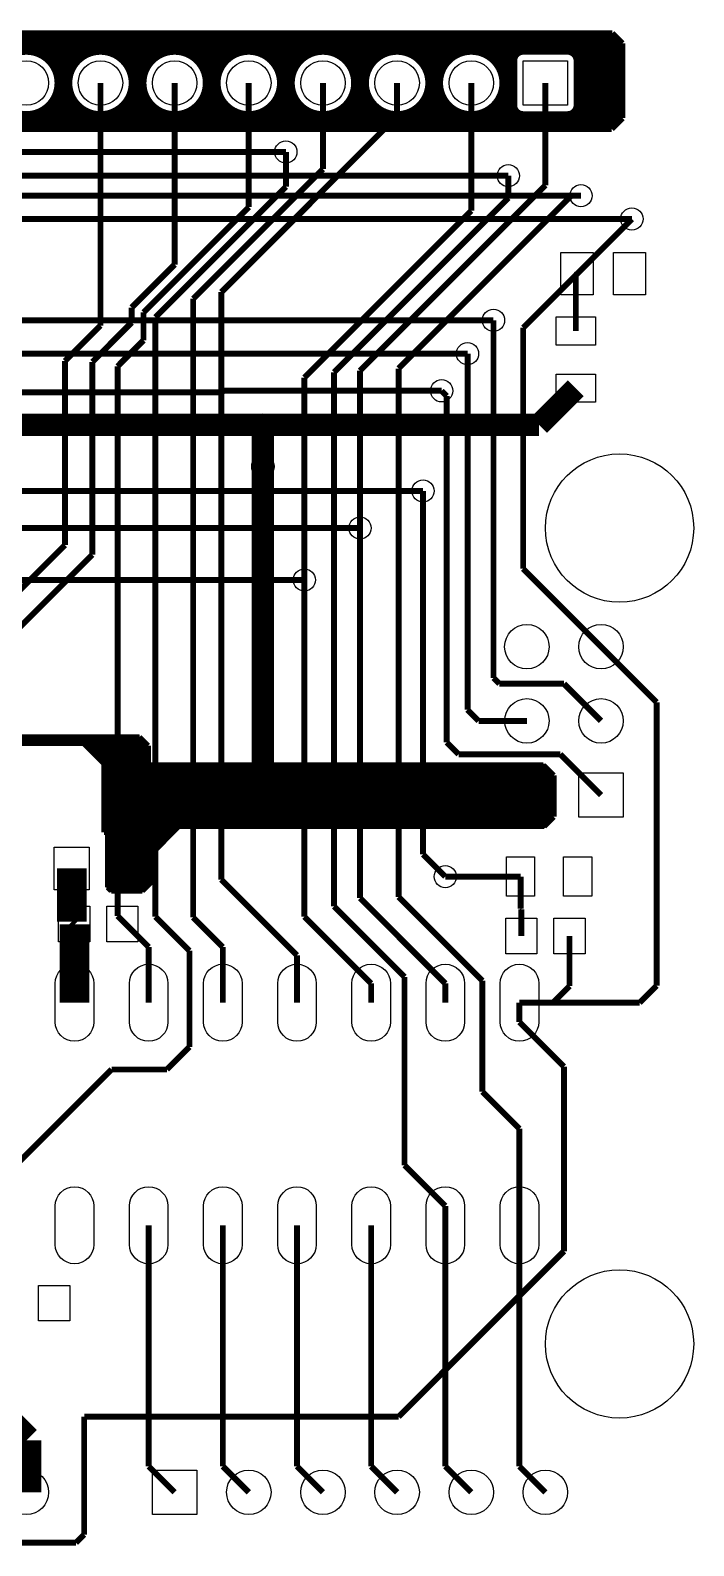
# Model space of a CAD drawing. Extents: x 0.5 to 68.6, y 0 to 53.3.
# Drawn here: x 45.9 to 68.6, y 0.7 to 52.6 of the extents above; entities that cross this region are included whole.
import ezdxf

# ---------------------------------------------------------------- set-up
doc = ezdxf.new("R2010")
doc.units = 0
for name, color, linetype in [('ETCH_BOTTOM', 1, 'CONTINUOUS'), ('ETCH_TOP', 80, 'CONTINUOUS'), ('PAD_BOTTOM', 1, 'CONTINUOUS'), ('PAD_TOP', 80, 'CONTINUOUS')]:
    doc.layers.add(name, color=color, linetype=linetype)

msp = doc.modelspace()

# ---------------------------------------------------------------- linework, layer by layer
at = {"layer": 'ETCH_BOTTOM'}
for points, const_width in [([(48.26, 50.8), (48.26, 42.4942)], 0.2032), ([(50.8, 50.8), (50.8, 44.583604)], 0.2032), ([(53.34, 50.8), (53.34, 46.548802)], 0.2032), ([(55.88, 50.8), (55.88, 47.8536)], 0.2032), ([(58.42, 50.8), (58.42, 49.657)], 0.2032), ([(60.96, 46.426374), (60.96, 50.8)], 0.2032), ([(63.5, 47.2948), (63.5, 50.8)], 0.2032), ([(58.42, 49.657), (52.4002, 43.6372)], 0.2032), ([(54.61, 48.4378), (54.61, 47.244)], 0.2032), ([(55.88, 47.8536), (51.435, 43.4086)], 0.2032), ([(54.61, 47.244), (50.1396, 42.7736)], 0.2032), ([(57.15, 40.9448), (63.5, 47.2948)], 0.2032), ([(62.23, 46.863), (62.23, 47.625)], 0.2032), ([(56.261, 40.894), (62.23, 46.863)], 0.2032), ([(64.389, 46.9392), (58.4708, 41.021)], 0.2032), ([(64.7192, 46.9392), (64.389, 46.9392)], 0.2032), ([(53.34, 46.548802), (49.7332, 42.942002)], 0.2032), ([(55.245, 40.711374), (60.96, 46.426374)], 0.2032), ([(62.738, 42.418), (66.462402, 46.142402)], 0.2032), ([(50.8, 44.583604), (49.3268, 43.110404)], 0.2032), ([(52.4002, 43.6372), (52.4002, 23.5204)], 0.2032), ([(49.3268, 43.110404), (49.3268, 42.5958)], 0.2032), ([(51.435, 43.4086), (51.435, 22.225)], 0.2032), ([(48.26, 42.4942), (47.0408, 41.275)], 0.2032), ([(49.3268, 42.5958), (47.9806, 41.2496)], 0.2032), ([(49.7332, 42.942002), (49.7332, 41.9862)], 0.2032), ([(50.1396, 42.7736), (50.1396, 22.2504)], 0.2032), ([(61.722, 30.4292), (61.722, 42.672)], 0.2032), ([(49.7332, 41.9862), (48.8442, 41.0972)], 0.2032), ([(62.738, 34.163), (62.738, 42.418)], 0.2032), ([(60.833, 41.529), (60.833, 29.337)], 0.2032), ([(47.0408, 41.275), (47.0408, 34.9758)], 0.2032), ([(47.9806, 41.2496), (47.9806, 34.6456)], 0.2032), ([(48.8442, 41.0972), (48.8442, 22.2758)], 0.2032), ([(56.261, 22.59965), (56.261, 40.894)], 0.2032), ([(57.15, 35.56), (57.15, 40.9448)], 0.2032), ([(58.4708, 41.021), (58.4708, 22.92985)], 0.2032), ([(55.245, 33.782), (55.245, 40.711374)], 0.2032), ([(59.944, 40.259), (60.1218, 40.0812)], 0.2032), ([(60.1218, 40.0812), (60.1218, 28.2194)], 0.2032), ([(53.8226, 37.6682), (53.8226, 39.0906)], 0.762), ([(53.8226, 26.4668), (53.8226, 37.6682)], 0.762), ([(59.309, 36.83), (59.309, 24.384)], 0.2032), ([(57.15, 35.56), (57.15, 22.8854)], 0.2032), ([(47.0408, 34.9758), (34.671, 22.606)], 0.2032), ([(47.9806, 34.6456), (37.211, 23.876)], 0.2032), ([(65.405, 31.496), (62.738, 34.163)], 0.2032), ([(55.245, 33.782), (55.245, 22.2504)], 0.2032), ([(65.405, 31.496), (67.31, 29.591)], 0.2032), ([(61.9252, 30.226), (61.722, 30.4292)], 0.2032), ([(64.135, 30.226), (61.9252, 30.226)], 0.2032), ([(65.405, 28.956), (64.135, 30.226)], 0.2032), ([(67.31, 29.591), (67.31, 19.8882)], 0.2032), ([(60.833, 29.337), (61.214, 28.956)], 0.2032), ([(61.214, 28.956), (62.865, 28.956)], 0.2032), ([(60.1218, 28.2194), (60.5282, 27.813)], 0.2032), ([(60.5282, 27.813), (64.008, 27.813)], 0.2032), ([(64.008, 27.813), (65.405, 26.416)], 0.2032), ([(54.2544, 26.035), (53.8226, 26.4668)], 0.762), ([(59.309, 24.384), (60.071, 23.622)], 0.2032), ([(52.4002, 23.5204), (54.991, 20.9296)], 0.2032), ([(57.15, 22.8854), (60.071, 19.9644)], 0.2032), ([(58.4708, 22.92985), (61.341, 20.05965)], 0.2032), ([(48.8442, 22.2758), (49.911, 21.209)], 0.2032), ([(50.1396, 22.2504), (51.308, 21.082)], 0.2032), ([(51.435, 22.225), (52.451, 21.209)], 0.2032), ([(55.245, 22.2504), (57.531, 19.9644)], 0.2032), ([(58.674, 20.18665), (56.261, 22.59965)], 0.2032), ([(49.911, 21.209), (49.911, 19.304)], 0.2032), ([(52.451, 21.209), (52.451, 19.304)], 0.2032), ([(51.308, 21.082), (51.308, 17.7927)], 0.2032), ([(54.991, 20.9296), (54.991, 19.304)], 0.2032), ([(58.674, 13.7414), (58.674, 20.18665)], 0.2032), ([(57.531, 19.9644), (57.531, 19.304)], 0.2032), ([(60.071, 19.9644), (60.071, 19.304)], 0.2032), ([(61.341, 20.05965), (61.341, 16.256)], 0.2032), ([(67.31, 19.8882), (66.7258, 19.304)], 0.2032), ([(62.611, 19.304), (62.611, 18.6436)], 0.2032), ([(66.7258, 19.304), (62.611, 19.304)], 0.2032), ([(62.611, 18.6436), (64.135, 17.1196)], 0.2032), ([(51.308, 17.7927), (50.5333, 17.018)], 0.2032), ([(64.135, 17.1196), (64.135, 10.795)], 0.2032), ([(48.641, 17.018), (44.831, 13.208)], 0.2032), ([(50.5333, 17.018), (48.641, 17.018)], 0.2032), ([(61.341, 16.256), (62.611, 14.986)], 0.2032), ([(62.611, 14.986), (62.611, 11.684)], 0.2032), ([(60.071, 12.3444), (58.674, 13.7414)], 0.2032), ([(60.071, 11.684), (60.071, 12.3444)], 0.2032), ([(64.135, 10.795), (58.4708, 5.1308)], 0.2032), ([(44.958, 5.08), (45.72, 4.318)], 1.016), ([(58.4708, 5.1308), (47.7012, 5.1308)], 0.2032), ([(47.7012, 5.1308), (47.7012, 1.0922)], 0.2032), ([(45.72, 4.318), (45.72, 2.54)], 1.016), ([(47.7012, 1.0922), (47.4218, 0.8128)], 0.2032), ([(47.4218, 0.8128), (33.2232, 0.8128)], 0.2032)]:
    msp.add_lwpolyline(points, dxfattribs=dict(at, const_width=const_width))
at = {"layer": 'ETCH_TOP'}
for points, const_width in [([(18.072354, 52.373276), (65.925446, 52.373276)], 0.199898), ([(18.202402, 52.503324), (65.795398, 52.503324)], 0.199898), ([(65.795398, 52.503324), (66.143124, 52.155598)], 0.199898), ([(17.956276, 52.173378), (66.125344, 52.173378)], 0.199898), ([(17.956276, 51.97348), (66.143124, 51.97348)], 0.199898), ([(62.738, 51.865784), (64.262, 51.865784)], 0.199898), ([(66.143124, 52.155598), (66.143124, 49.596802)], 0.199898), ([(46.153832, 51.773582), (47.826168, 51.773582)], 0.199898), ([(46.453044, 51.573684), (47.526956, 51.573684)], 0.199898), ([(46.618398, 51.373786), (47.361602, 51.373786)], 0.199898), ([(48.693832, 51.773582), (50.366168, 51.773582)], 0.199898), ([(48.993044, 51.573684), (50.066956, 51.573684)], 0.199898), ([(49.158398, 51.373786), (49.901602, 51.373786)], 0.199898), ([(51.233832, 51.773582), (52.906168, 51.773582)], 0.199898), ([(51.533044, 51.573684), (52.606956, 51.573684)], 0.199898), ([(51.698398, 51.373786), (52.441602, 51.373786)], 0.199898), ([(53.773832, 51.773582), (55.446168, 51.773582)], 0.199898), ([(54.073044, 51.573684), (55.146956, 51.573684)], 0.199898), ([(54.238398, 51.373786), (54.981602, 51.373786)], 0.199898), ([(56.313832, 51.773582), (57.986168, 51.773582)], 0.199898), ([(56.613044, 51.573684), (57.686956, 51.573684)], 0.199898), ([(56.778398, 51.373786), (57.521602, 51.373786)], 0.199898), ([(58.853832, 51.773582), (60.526168, 51.773582)], 0.199898), ([(59.153044, 51.573684), (60.226956, 51.573684)], 0.199898), ([(59.318398, 51.373786), (60.061602, 51.373786)], 0.199898), ([(61.393832, 51.773582), (62.519814, 51.773582)], 0.199898), ([(61.693044, 51.573684), (62.434216, 51.573684)], 0.199898), ([(61.858398, 51.373786), (62.434216, 51.373786)], 0.199898), ([(62.434216, 50.038), (62.434216, 51.562)], 0.199898), ([(64.480186, 51.773582), (66.143124, 51.773582)], 0.199898), ([(64.565784, 51.573684), (66.143124, 51.573684)], 0.199898), ([(64.565784, 51.562), (64.565784, 50.038)], 0.199898), ([(64.565784, 51.373786), (66.143124, 51.373786)], 0.199898), ([(46.71822, 51.173888), (47.26178, 51.173888)], 0.199898), ([(46.77156, 50.97399), (47.20844, 50.97399)], 0.199898), ([(46.78553, 50.774092), (47.19447, 50.774092)], 0.199898), ([(49.25822, 51.173888), (49.80178, 51.173888)], 0.199898), ([(49.31156, 50.97399), (49.74844, 50.97399)], 0.199898), ([(49.32553, 50.774092), (49.73447, 50.774092)], 0.199898), ([(51.79822, 51.173888), (52.34178, 51.173888)], 0.199898), ([(51.85156, 50.97399), (52.28844, 50.97399)], 0.199898), ([(51.86553, 50.774092), (52.27447, 50.774092)], 0.199898), ([(54.33822, 51.173888), (54.88178, 51.173888)], 0.199898), ([(54.39156, 50.97399), (54.82844, 50.97399)], 0.199898), ([(54.40553, 50.774092), (54.81447, 50.774092)], 0.199898), ([(56.87822, 51.173888), (57.42178, 51.173888)], 0.199898), ([(56.93156, 50.97399), (57.36844, 50.97399)], 0.199898), ([(56.94553, 50.774092), (57.35447, 50.774092)], 0.199898), ([(59.41822, 51.173888), (59.96178, 51.173888)], 0.199898), ([(59.47156, 50.97399), (59.90844, 50.97399)], 0.199898), ([(59.48553, 50.774092), (59.89447, 50.774092)], 0.199898), ([(61.95822, 51.173888), (62.434216, 51.173888)], 0.199898), ([(62.01156, 50.97399), (62.434216, 50.97399)], 0.199898), ([(62.02553, 50.774092), (62.434216, 50.774092)], 0.199898), ([(64.565784, 51.173888), (66.143124, 51.173888)], 0.199898), ([(64.565784, 50.97399), (66.143124, 50.97399)], 0.199898), ([(64.565784, 50.774092), (66.143124, 50.774092)], 0.199898), ([(46.697138, 50.374296), (47.282862, 50.374296)], 0.199898), ([(46.761654, 50.574194), (47.218346, 50.574194)], 0.199898), ([(49.237138, 50.374296), (49.822862, 50.374296)], 0.199898), ([(49.301654, 50.574194), (49.758346, 50.574194)], 0.199898), ([(51.777138, 50.374296), (52.362862, 50.374296)], 0.199898), ([(51.841654, 50.574194), (52.298346, 50.574194)], 0.199898), ([(54.317138, 50.374296), (54.902862, 50.374296)], 0.199898), ([(54.381654, 50.574194), (54.838346, 50.574194)], 0.199898), ([(56.857138, 50.374296), (57.442862, 50.374296)], 0.199898), ([(56.921654, 50.574194), (57.378346, 50.574194)], 0.199898), ([(59.397138, 50.374296), (59.982862, 50.374296)], 0.199898), ([(59.461654, 50.574194), (59.918346, 50.574194)], 0.199898), ([(61.937138, 50.374296), (62.434216, 50.374296)], 0.199898), ([(62.001654, 50.574194), (62.434216, 50.574194)], 0.199898), ([(64.565784, 50.574194), (66.143124, 50.574194)], 0.199898), ([(64.565784, 50.374296), (66.143124, 50.374296)], 0.199898), ([(46.01083, 49.774602), (47.96917, 49.774602)], 0.199898), ([(46.39437, 49.9745), (47.58563, 49.9745)], 0.199898), ([(46.583092, 50.174398), (47.396908, 50.174398)], 0.199898), ([(48.55083, 49.774602), (50.50917, 49.774602)], 0.199898), ([(48.93437, 49.9745), (50.12563, 49.9745)], 0.199898), ([(49.123092, 50.174398), (49.936908, 50.174398)], 0.199898), ([(51.09083, 49.774602), (53.04917, 49.774602)], 0.199898), ([(51.47437, 49.9745), (52.66563, 49.9745)], 0.199898), ([(51.663092, 50.174398), (52.476908, 50.174398)], 0.199898), ([(53.63083, 49.774602), (55.58917, 49.774602)], 0.199898), ([(54.01437, 49.9745), (55.20563, 49.9745)], 0.199898), ([(54.203092, 50.174398), (55.016908, 50.174398)], 0.199898), ([(56.17083, 49.774602), (58.12917, 49.774602)], 0.199898), ([(56.55437, 49.9745), (57.74563, 49.9745)], 0.199898), ([(56.743092, 50.174398), (57.556908, 50.174398)], 0.199898), ([(58.71083, 49.774602), (60.66917, 49.774602)], 0.199898), ([(59.09437, 49.9745), (60.28563, 49.9745)], 0.199898), ([(59.283092, 50.174398), (60.096908, 50.174398)], 0.199898), ([(61.25083, 49.774602), (62.586616, 49.774602)], 0.199898), ([(61.63437, 49.9745), (62.44082, 49.9745)], 0.199898), ([(61.823092, 50.174398), (62.434216, 50.174398)], 0.199898), ([(64.262, 49.734216), (62.738, 49.734216)], 0.199898), ([(64.413384, 49.774602), (66.143124, 49.774602)], 0.199898), ([(64.55918, 49.9745), (66.143124, 49.9745)], 0.199898), ([(64.565784, 50.174398), (66.143124, 50.174398)], 0.199898), ([(17.956276, 49.574704), (66.121026, 49.574704)], 0.199898), ([(17.956276, 49.374806), (65.921128, 49.374806)], 0.199898), ([(65.769998, 49.223676), (17.956276, 49.223676)], 0.199898), ([(66.143124, 49.596802), (65.769998, 49.223676)], 0.199898), ([(27.686, 48.4378), (54.61, 48.4378)], 0.2032), ([(25.4254, 47.625), (62.23, 47.625)], 0.2032), ([(23.1394, 46.9392), (64.7192, 46.9392)], 0.2032), ([(19.897598, 46.142402), (66.462402, 46.142402)], 0.2032), ([(64.5414, 44.232322), (64.581278, 44.2722)], 0.2032), ([(64.5414, 42.3037), (64.5414, 44.232322)], 0.2032), ([(61.722, 42.672), (38.6588, 42.672)], 0.2032), ([(41.0464, 41.529), (60.833, 41.529)], 0.2032), ([(63.2841, 39.0906), (64.5414, 40.3479)], 0.762), ([(52.4256, 40.2082), (40.122348, 40.2082)], 0.2032), ([(52.4764, 40.259), (52.4256, 40.2082)], 0.2032), ([(59.944, 40.259), (52.4764, 40.259)], 0.2032), ([(53.8226, 39.0906), (38.455854, 39.0906)], 0.762), ([(53.8226, 39.0906), (63.2841, 39.0906)], 0.762), ([(53.8226, 39.0906), (53.8226, 37.6682)], 0.762), ([(59.309, 36.83), (30.9626, 36.83)], 0.2032), ([(57.15, 35.56), (40.725344, 35.56)], 0.2032), ([(55.245, 33.782), (39.5224, 33.782)], 0.2032), ([(37.035994, 28.385516), (49.603406, 28.385516)], 0.199898), ([(37.049202, 28.398724), (49.590198, 28.398724)], 0.199898), ([(47.691802, 28.192476), (37.212524, 28.192476)], 0.199898), ([(48.385476, 27.498802), (47.691802, 28.192476)], 0.199898), ([(47.69866, 28.185618), (49.803304, 28.185618)], 0.199898), ([(47.898558, 27.98572), (49.887124, 27.98572)], 0.199898), ([(49.590198, 28.398724), (49.887124, 28.101798)], 0.199898), ([(49.887124, 28.101798), (49.887124, 25.365202)], 0.199898), ([(48.098456, 27.785822), (49.887124, 27.785822)], 0.199898), ([(48.298354, 27.585924), (49.887124, 27.585924)], 0.199898), ([(48.385476, 25.144476), (48.385476, 27.498802)], 0.199898), ([(48.512476, 26.907998), (49.038002, 27.433524)], 0.199898), ([(49.038002, 27.433524), (63.433198, 27.433524)], 0.199898), ([(63.433198, 27.433524), (63.780924, 27.085798)], 0.199898), ([(48.385476, 27.386026), (49.887124, 27.386026)], 0.199898), ([(48.385476, 27.186128), (49.887124, 27.186128)], 0.199898), ([(48.385476, 26.98623), (49.887124, 26.98623)], 0.199898), ([(48.512476, 23.257002), (48.512476, 26.907998)], 0.199898), ([(48.590708, 26.98623), (63.780924, 26.98623)], 0.199898), ([(48.790606, 27.186128), (63.680594, 27.186128)], 0.199898), ([(48.990504, 27.386026), (63.480696, 27.386026)], 0.199898), ([(53.7972, 26.4922), (53.7972, 27.1018)], 0.762), ([(63.780924, 27.085798), (63.780924, 25.670002)], 0.199898), ([(48.385476, 26.786332), (49.887124, 26.786332)], 0.199898), ([(48.385476, 26.586434), (49.887124, 26.586434)], 0.199898), ([(48.385476, 26.386536), (49.887124, 26.386536)], 0.199898), ([(48.512476, 26.786332), (63.780924, 26.786332)], 0.199898), ([(48.512476, 26.586434), (63.780924, 26.586434)], 0.199898), ([(48.512476, 26.386536), (63.780924, 26.386536)], 0.199898), ([(54.2544, 26.035), (53.7972, 26.4922)], 0.762), ([(48.385476, 26.186638), (49.887124, 26.186638)], 0.199898), ([(48.385476, 25.98674), (49.887124, 25.98674)], 0.199898), ([(48.512476, 26.186638), (63.780924, 26.186638)], 0.199898), ([(48.512476, 25.98674), (63.780924, 25.98674)], 0.199898), ([(48.385476, 25.786842), (49.887124, 25.786842)], 0.199898), ([(48.385476, 25.586944), (49.887124, 25.586944)], 0.199898), ([(48.385476, 25.387046), (49.887124, 25.387046)], 0.199898), ([(48.512476, 25.786842), (63.780924, 25.786842)], 0.199898), ([(48.512476, 25.586944), (63.697866, 25.586944)], 0.199898), ([(48.512476, 25.387046), (63.497968, 25.387046)], 0.199898), ([(49.887124, 25.365202), (49.666398, 25.144476)], 0.199898), ([(50.936398, 25.347676), (50.115724, 24.527002)], 0.199898), ([(63.458598, 25.347676), (50.936398, 25.347676)], 0.199898), ([(63.780924, 25.670002), (63.458598, 25.347676)], 0.199898), ([(48.385476, 25.187148), (49.70907, 25.187148)], 0.199898), ([(49.666398, 25.144476), (48.385476, 25.144476)], 0.199898), ([(48.512476, 25.187148), (50.77587, 25.187148)], 0.199898), ([(48.512476, 24.98725), (50.575972, 24.98725)], 0.199898), ([(47.273718, 23.9014), (47.273718, 22.080982)], 1.016), ([(48.512476, 24.787352), (50.376074, 24.787352)], 0.199898), ([(48.512476, 24.587454), (50.176176, 24.587454)], 0.199898), ([(48.512476, 24.387556), (50.115724, 24.387556)], 0.199898), ([(50.115724, 24.527002), (50.115724, 23.561802)], 0.199898), ([(48.512476, 24.187658), (50.115724, 24.187658)], 0.199898), ([(48.512476, 23.98776), (50.115724, 23.98776)], 0.199898), ([(48.512476, 23.787862), (50.115724, 23.787862)], 0.199898), ([(48.512476, 23.587964), (50.115724, 23.587964)], 0.199898), ([(48.512476, 23.388066), (49.941988, 23.388066)], 0.199898), ([(48.631602, 23.137876), (48.512476, 23.257002)], 0.199898), ([(50.115724, 23.561802), (49.691798, 23.137876)], 0.199898), ([(60.071, 23.622), (62.6491, 23.622)], 0.2032), ([(62.6491, 22.5298), (62.6491, 23.622)], 0.2032), ([(48.58131, 23.188168), (49.74209, 23.188168)], 0.199898), ([(49.691798, 23.137876), (48.631602, 23.137876)], 0.199898), ([(47.273718, 22.080982), (47.3583, 21.9964)], 1.016), ([(47.371, 21.9837), (47.3583, 21.9964)], 1.016), ([(47.371, 19.304), (47.371, 21.9837)], 1.016), ([(62.6745, 22.5044), (62.6491, 22.5298)], 0.2032), ([(62.6745, 21.59), (62.6745, 22.5044)], 0.2032), ([(64.3255, 19.8755), (64.3255, 21.59)], 0.2032), ([(63.754, 19.304), (64.3255, 19.8755)], 0.2032), ([(62.611, 19.304), (63.754, 19.304)], 0.2032), ([(49.911, 11.684), (49.911, 3.429)], 0.2032), ([(52.451, 11.684), (52.451, 3.429)], 0.2032), ([(54.991, 11.684), (54.991, 3.429)], 0.2032), ([(57.531, 11.684), (57.531, 3.429)], 0.2032), ([(60.071, 11.684), (60.071, 3.429)], 0.2032), ([(62.611, 11.684), (62.611, 3.429)], 0.2032), ([(49.911, 3.429), (50.8, 2.54)], 0.2032), ([(52.451, 3.429), (53.34, 2.54)], 0.2032), ([(54.991, 3.429), (55.88, 2.54)], 0.2032), ([(57.531, 3.429), (58.42, 2.54)], 0.2032), ([(60.071, 3.429), (60.96, 2.54)], 0.2032), ([(62.611, 3.429), (63.5, 2.54)], 0.2032)]:
    msp.add_lwpolyline(points, dxfattribs=dict(at, const_width=const_width))
at = {"layer": 'ETCH_TOP', "const_width": 0.199898}
for points in [[(46.785784, 50.8, 1), (44.654216, 50.8, 1)], [(49.325784, 50.8, 1), (47.194216, 50.8, 1)], [(51.865784, 50.8, 1), (49.734216, 50.8, 1)], [(54.405784, 50.8, 1), (52.274216, 50.8, 1)], [(56.945784, 50.8, 1), (54.814216, 50.8, 1)], [(59.485784, 50.8, 1), (57.354216, 50.8, 1)], [(62.025784, 50.8, 1), (59.894216, 50.8, 1)]]:
    msp.add_lwpolyline(points, format="xyb", close=True, dxfattribs=at)
for points in [[(62.434216, 51.562, -0.414214), (62.738, 51.865784)], [(64.262, 51.865784, -0.414214), (64.565784, 51.562)], [(62.738, 49.734216, -0.414214), (62.434216, 50.038)], [(64.565784, 50.038, -0.414214), (64.262, 49.734216)]]:
    msp.add_lwpolyline(points, format="xyb", dxfattribs=at)
at = {"layer": 'PAD_BOTTOM'}
for points in [[(62.738, 50.038), (62.738, 51.562), (64.262, 51.562), (64.262, 50.038)], [(66.167, 25.654), (64.643, 25.654), (64.643, 27.178), (66.167, 27.178)], [(51.562, 3.302), (51.562, 1.778), (50.038, 1.778), (50.038, 3.302)]]:
    msp.add_lwpolyline(points, close=True, dxfattribs=at)
for points in [[(46.7106, 18.6436), (46.7106, 19.9644, -1), (48.0314, 19.9644), (48.0314, 18.6436, -1)], [(49.2506, 18.6436), (49.2506, 19.9644, -1), (50.5714, 19.9644), (50.5714, 18.6436, -1)], [(51.7906, 18.6436), (51.7906, 19.9644, -1), (53.1114, 19.9644), (53.1114, 18.6436, -1)], [(54.3306, 18.6436), (54.3306, 19.9644, -1), (55.6514, 19.9644), (55.6514, 18.6436, -1)], [(56.8706, 18.6436), (56.8706, 19.9644, -1), (58.1914, 19.9644), (58.1914, 18.6436, -1)], [(59.4106, 18.6436), (59.4106, 19.9644, -1), (60.7314, 19.9644), (60.7314, 18.6436, -1)], [(61.9506, 18.6436), (61.9506, 19.9644, -1), (63.2714, 19.9644), (63.2714, 18.6436, -1)], [(46.7106, 11.0236), (46.7106, 12.3444, -1), (48.0314, 12.3444), (48.0314, 11.0236, -1)], [(49.2506, 11.0236), (49.2506, 12.3444, -1), (50.5714, 12.3444), (50.5714, 11.0236, -1)], [(51.7906, 11.0236), (51.7906, 12.3444, -1), (53.1114, 12.3444), (53.1114, 11.0236, -1)], [(54.3306, 11.0236), (54.3306, 12.3444, -1), (55.6514, 12.3444), (55.6514, 11.0236, -1)], [(56.8706, 11.0236), (56.8706, 12.3444, -1), (58.1914, 12.3444), (58.1914, 11.0236, -1)], [(59.4106, 11.0236), (59.4106, 12.3444, -1), (60.7314, 12.3444), (60.7314, 11.0236, -1)], [(61.9506, 11.0236), (61.9506, 12.3444, -1), (63.2714, 12.3444), (63.2714, 11.0236, -1)]]:
    msp.add_lwpolyline(points, format="xyb", close=True, dxfattribs=at)
for centre, radius in [((45.72, 50.8), 0.762), ((48.26, 50.8), 0.762), ((50.8, 50.8), 0.762), ((53.34, 50.8), 0.762), ((55.88, 50.8), 0.762), ((58.42, 50.8), 0.762), ((60.96, 50.8), 0.762), ((54.61, 48.4378), 0.381), ((62.23, 47.625), 0.381), ((64.7192, 46.9392), 0.381), ((66.462402, 46.142402), 0.381), ((61.722, 42.672), 0.381), ((60.833, 41.529), 0.381), ((59.944, 40.259), 0.381), ((53.8226, 39.0906), 0.381), ((53.8226, 37.6682), 0.381), ((66.04, 35.56), 2.54), ((59.309, 36.83), 0.381), ((57.15, 35.56), 0.381), ((55.245, 33.782), 0.381), ((62.865, 31.496), 0.762), ((65.405, 31.496), 0.762), ((62.865, 28.956), 0.762), ((65.405, 28.956), 0.762), ((53.7972, 27.1018), 0.381), ((62.865, 26.416), 0.762), ((54.2544, 26.035), 0.381), ((60.071, 23.622), 0.381), ((66.04, 7.62), 2.54), ((45.72, 2.54), 0.762), ((53.34, 2.54), 0.762), ((55.88, 2.54), 0.762), ((58.42, 2.54), 0.762), ((60.96, 2.54), 0.762), ((63.5, 2.54), 0.762)]:
    msp.add_circle(centre, radius, dxfattribs=at)
at = {"layer": 'PAD_TOP'}
for points in [[(62.738, 50.038), (62.738, 51.562), (64.262, 51.562), (64.262, 50.038)], [(65.131315, 44.997243), (65.131315, 43.547157), (64.031241, 43.547157), (64.031241, 44.997243)], [(66.931159, 44.997243), (66.931159, 43.547157), (65.831085, 43.547157), (65.831085, 44.997243)], [(65.2145, 41.8211), (63.8683, 41.8211), (63.8683, 42.7863), (65.2145, 42.7863)], [(65.2145, 39.8653), (63.8683, 39.8653), (63.8683, 40.8305), (65.2145, 40.8305)], [(66.167, 25.654), (64.643, 25.654), (64.643, 27.178), (66.167, 27.178)], [(47.873666, 24.636349), (47.873666, 23.166451), (46.67377, 23.166451), (46.67377, 24.636349)], [(49.69383, 24.636349), (49.69383, 23.166451), (48.493934, 23.166451), (48.493934, 24.636349)], [(62.1665, 22.9489), (62.1665, 24.2951), (63.1317, 24.2951), (63.1317, 22.9489)], [(64.1223, 22.9489), (64.1223, 24.2951), (65.0875, 24.2951), (65.0875, 22.9489)], [(46.8249, 21.3868), (46.8249, 22.606), (47.8917, 22.606), (47.8917, 21.3868)], [(48.4759, 21.3868), (48.4759, 22.606), (49.5427, 22.606), (49.5427, 21.3868)], [(62.1411, 20.9804), (62.1411, 22.1996), (63.2079, 22.1996), (63.2079, 20.9804)], [(63.7921, 20.9804), (63.7921, 22.1996), (64.8589, 22.1996), (64.8589, 20.9804)], [(47.2059, 9.6266), (47.2059, 8.4074), (46.1391, 8.4074), (46.1391, 9.6266)], [(51.562, 3.302), (51.562, 1.778), (50.038, 1.778), (50.038, 3.302)]]:
    msp.add_lwpolyline(points, close=True, dxfattribs=at)
for points in [[(46.7106, 18.6436), (46.7106, 19.9644, -1), (48.0314, 19.9644), (48.0314, 18.6436, -1)], [(49.2506, 18.6436), (49.2506, 19.9644, -1), (50.5714, 19.9644), (50.5714, 18.6436, -1)], [(51.7906, 18.6436), (51.7906, 19.9644, -1), (53.1114, 19.9644), (53.1114, 18.6436, -1)], [(54.3306, 18.6436), (54.3306, 19.9644, -1), (55.6514, 19.9644), (55.6514, 18.6436, -1)], [(56.8706, 18.6436), (56.8706, 19.9644, -1), (58.1914, 19.9644), (58.1914, 18.6436, -1)], [(59.4106, 18.6436), (59.4106, 19.9644, -1), (60.7314, 19.9644), (60.7314, 18.6436, -1)], [(61.9506, 18.6436), (61.9506, 19.9644, -1), (63.2714, 19.9644), (63.2714, 18.6436, -1)], [(46.7106, 11.0236), (46.7106, 12.3444, -1), (48.0314, 12.3444), (48.0314, 11.0236, -1)], [(49.2506, 11.0236), (49.2506, 12.3444, -1), (50.5714, 12.3444), (50.5714, 11.0236, -1)], [(51.7906, 11.0236), (51.7906, 12.3444, -1), (53.1114, 12.3444), (53.1114, 11.0236, -1)], [(54.3306, 11.0236), (54.3306, 12.3444, -1), (55.6514, 12.3444), (55.6514, 11.0236, -1)], [(56.8706, 11.0236), (56.8706, 12.3444, -1), (58.1914, 12.3444), (58.1914, 11.0236, -1)], [(59.4106, 11.0236), (59.4106, 12.3444, -1), (60.7314, 12.3444), (60.7314, 11.0236, -1)], [(61.9506, 11.0236), (61.9506, 12.3444, -1), (63.2714, 12.3444), (63.2714, 11.0236, -1)]]:
    msp.add_lwpolyline(points, format="xyb", close=True, dxfattribs=at)
for centre, radius in [((45.72, 50.8), 0.762), ((48.26, 50.8), 0.762), ((50.8, 50.8), 0.762), ((53.34, 50.8), 0.762), ((55.88, 50.8), 0.762), ((58.42, 50.8), 0.762), ((60.96, 50.8), 0.762), ((54.61, 48.4378), 0.381), ((62.23, 47.625), 0.381), ((64.7192, 46.9392), 0.381), ((66.462402, 46.142402), 0.381), ((61.722, 42.672), 0.381), ((60.833, 41.529), 0.381), ((59.944, 40.259), 0.381), ((53.8226, 39.0906), 0.381), ((53.8226, 37.6682), 0.381), ((66.04, 35.56), 2.54), ((59.309, 36.83), 0.381), ((57.15, 35.56), 0.381), ((55.245, 33.782), 0.381), ((62.865, 31.496), 0.762), ((65.405, 31.496), 0.762), ((62.865, 28.956), 0.762), ((65.405, 28.956), 0.762), ((53.7972, 27.1018), 0.381), ((62.865, 26.416), 0.762), ((54.2544, 26.035), 0.381), ((60.071, 23.622), 0.381), ((66.04, 7.62), 2.54), ((45.72, 2.54), 0.762), ((53.34, 2.54), 0.762), ((55.88, 2.54), 0.762), ((58.42, 2.54), 0.762), ((60.96, 2.54), 0.762), ((63.5, 2.54), 0.762)]:
    msp.add_circle(centre, radius, dxfattribs=at)

doc.saveas('drawing.dxf')
